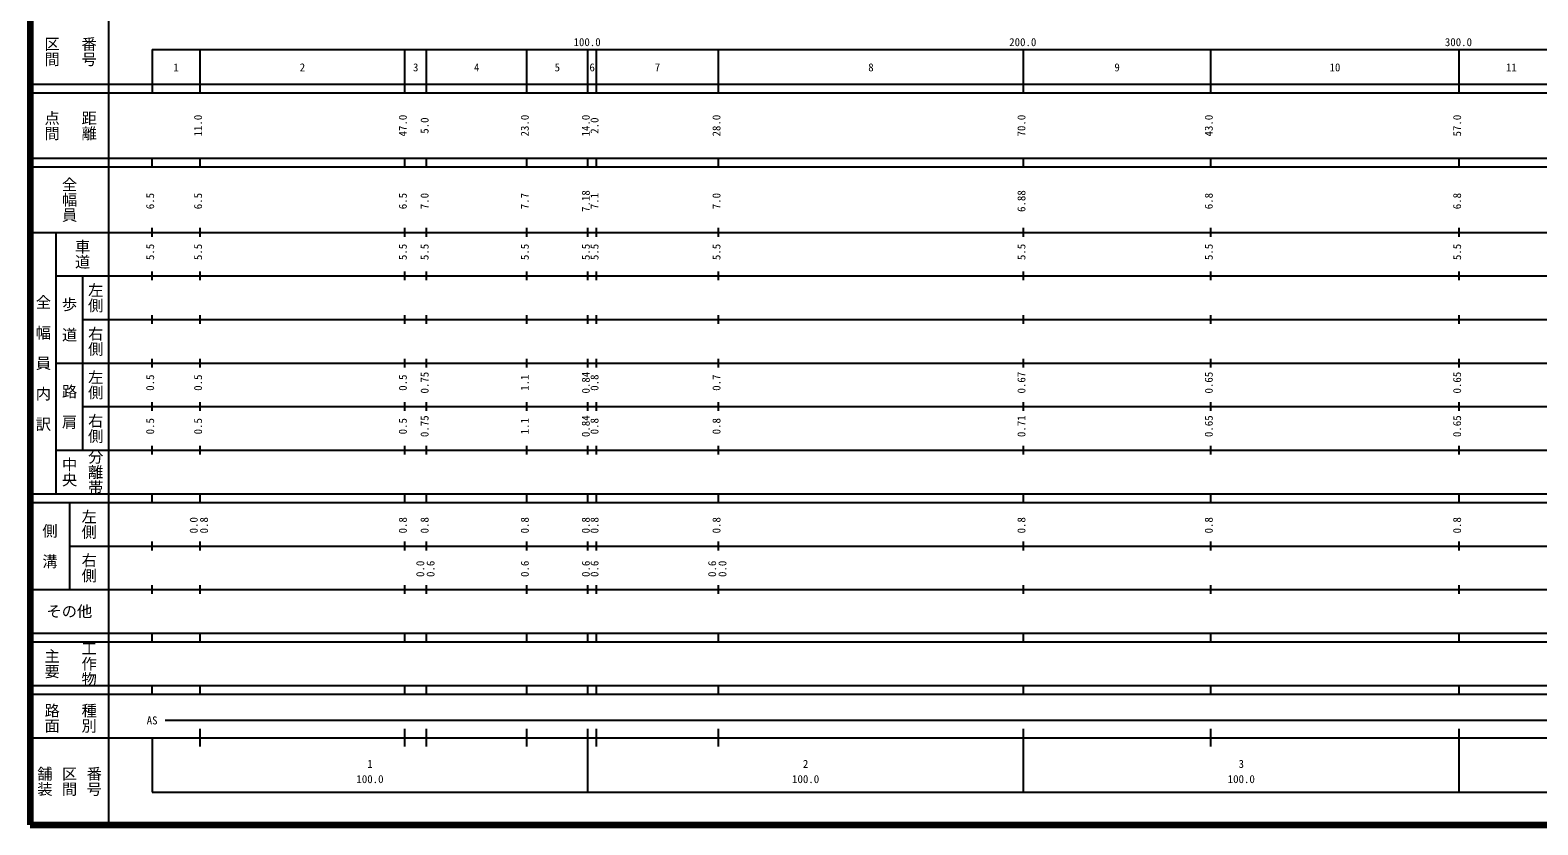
# Model space of a CAD drawing. Units: millimetres on the paper, enlarged 1000 times. Extents: x 40000 to 680000, y 20000 to 380000.
# Drawn here: x 40000 to 386074, y 20000 to 202409 of the extents above; entities that cross this region are included whole.
import ezdxf
from ezdxf.enums import TextEntityAlignment as Align

# ---------------------------------------------------------------- set-up
doc = ezdxf.new("R2010")
doc.units = ezdxf.units.MM
doc.header["$LTSCALE"] = 1000
doc.layers.add('M-TTL', color=2, linetype='Continuous', lineweight=140)
doc.layers.add('M-TTL-BAND', color=7, linetype='Continuous', lineweight=25)
doc.styles.add('@ＭＳ ゴシック', font='')
doc.styles.add('ＭＳ ゴシック', font='')
doc.styles.get('@ＭＳ ゴシック').set_extended_font_data('@MS Gothic')
doc.styles.get('ＭＳ ゴシック').set_extended_font_data('MS Gothic')

msp = doc.modelspace()

# ---------------------------------------------------------------- linework, layer by layer
at = {"layer": 'M-TTL'}
for p, q in [((40000, 380000), (40000, 20000)), ((40000, 20000), (680000, 20000))]:
    msp.add_line(p, q, dxfattribs=at)
at = {"layer": 'M-TTL-BAND'}
for p, q in [((58000, 370000), (58000, 20000)), ((68000, 198000), (579000, 198000)), ((68000, 198000), (68000, 188000)), ((79000, 188000), (79000, 198000)), ((126000, 188000), (126000, 198000)), ((131000, 188000), (131000, 198000)), ((154000, 188000), (154000, 198000)), ((168000, 188000), (168000, 198000)), ((170000, 188000), (170000, 198000)), ((198000, 188000), (198000, 198000)), ((268000, 188000), (268000, 198000)), ((311000, 188000), (311000, 198000)), ((368000, 188000), (368000, 198000)), ((40000, 190000), (579000, 190000)), ((40000, 188000), (579000, 188000)), ((40000, 173000), (579000, 173000)), ((40000, 171000), (579000, 171000)), ((68000, 171000), (68000, 173000)), ((79000, 171000), (79000, 173000)), ((126000, 171000), (126000, 173000)), ((131000, 171000), (131000, 173000)), ((154000, 171000), (154000, 173000)), ((168000, 171000), (168000, 173000)), ((170000, 171000), (170000, 173000)), ((198000, 171000), (198000, 173000)), ((268000, 171000), (268000, 173000)), ((311000, 171000), (311000, 173000)), ((368000, 171000), (368000, 173000)), ((40000, 156000), (579000, 156000)), ((46000, 96000), (46000, 156000)), ((68000, 155000), (68000, 157000)), ((79000, 155000), (79000, 157000)), ((126000, 155000), (126000, 157000)), ((131000, 155000), (131000, 157000)), ((154000, 155000), (154000, 157000)), ((168000, 155000), (168000, 157000)), ((170000, 155000), (170000, 157000)), ((198000, 155000), (198000, 157000)), ((268000, 155000), (268000, 157000)), ((311000, 155000), (311000, 157000)), ((368000, 155000), (368000, 157000)), ((46000, 146000), (579000, 146000)), ((52000, 146000), (52000, 106000)), ((68000, 145000), (68000, 147000)), ((79000, 145000), (79000, 147000)), ((126000, 145000), (126000, 147000)), ((131000, 145000), (131000, 147000)), ((154000, 145000), (154000, 147000)), ((168000, 145000), (168000, 147000)), ((170000, 145000), (170000, 147000)), ((198000, 145000), (198000, 147000)), ((268000, 145000), (268000, 147000)), ((311000, 145000), (311000, 147000)), ((368000, 145000), (368000, 147000)), ((52000, 136000), (579000, 136000)), ((68000, 135000), (68000, 137000)), ((79000, 135000), (79000, 137000)), ((126000, 135000), (126000, 137000)), ((131000, 135000), (131000, 137000)), ((154000, 135000), (154000, 137000)), ((168000, 135000), (168000, 137000)), ((170000, 135000), (170000, 137000)), ((198000, 135000), (198000, 137000)), ((268000, 135000), (268000, 137000)), ((311000, 135000), (311000, 137000)), ((368000, 135000), (368000, 137000)), ((46000, 126000), (579000, 126000)), ((68000, 125000), (68000, 127000)), ((79000, 125000), (79000, 127000)), ((126000, 125000), (126000, 127000)), ((131000, 125000), (131000, 127000)), ((154000, 125000), (154000, 127000)), ((168000, 125000), (168000, 127000)), ((170000, 125000), (170000, 127000)), ((198000, 125000), (198000, 127000)), ((268000, 125000), (268000, 127000)), ((311000, 125000), (311000, 127000)), ((368000, 125000), (368000, 127000)), ((52000, 116000), (579000, 116000)), ((68000, 115000), (68000, 117000)), ((79000, 115000), (79000, 117000)), ((126000, 115000), (126000, 117000)), ((131000, 115000), (131000, 117000)), ((154000, 115000), (154000, 117000)), ((168000, 115000), (168000, 117000)), ((170000, 115000), (170000, 117000)), ((198000, 115000), (198000, 117000)), ((268000, 115000), (268000, 117000)), ((311000, 115000), (311000, 117000)), ((368000, 115000), (368000, 117000)), ((46000, 106000), (579000, 106000)), ((68000, 105000), (68000, 107000)), ((79000, 105000), (79000, 107000)), ((126000, 105000), (126000, 107000)), ((131000, 105000), (131000, 107000)), ((154000, 105000), (154000, 107000)), ((168000, 105000), (168000, 107000)), ((170000, 105000), (170000, 107000)), ((198000, 105000), (198000, 107000)), ((268000, 105000), (268000, 107000)), ((311000, 105000), (311000, 107000)), ((368000, 105000), (368000, 107000)), ((40000, 96000), (579000, 96000)), ((40000, 94000), (579000, 94000)), ((49000, 94000), (49000, 74000)), ((68000, 94000), (68000, 96000)), ((79000, 94000), (79000, 96000)), ((126000, 94000), (126000, 96000)), ((131000, 94000), (131000, 96000)), ((154000, 94000), (154000, 96000)), ((168000, 94000), (168000, 96000)), ((170000, 94000), (170000, 96000)), ((198000, 94000), (198000, 96000)), ((268000, 94000), (268000, 96000)), ((311000, 94000), (311000, 96000)), ((368000, 94000), (368000, 96000)), ((49000, 84000), (579000, 84000)), ((68000, 83000), (68000, 85000)), ((79000, 83000), (79000, 85000)), ((126000, 83000), (126000, 85000)), ((131000, 83000), (131000, 85000)), ((154000, 83000), (154000, 85000)), ((168000, 83000), (168000, 85000)), ((170000, 83000), (170000, 85000)), ((198000, 83000), (198000, 85000)), ((268000, 83000), (268000, 85000)), ((311000, 83000), (311000, 85000)), ((368000, 83000), (368000, 85000)), ((40000, 74000), (579000, 74000)), ((68000, 73000), (68000, 75000)), ((79000, 73000), (79000, 75000)), ((126000, 73000), (126000, 75000)), ((131000, 73000), (131000, 75000)), ((154000, 73000), (154000, 75000)), ((168000, 73000), (168000, 75000)), ((170000, 73000), (170000, 75000)), ((198000, 73000), (198000, 75000)), ((268000, 73000), (268000, 75000)), ((311000, 73000), (311000, 75000)), ((368000, 73000), (368000, 75000)), ((40000, 64000), (579000, 64000)), ((68000, 62000), (68000, 64000)), ((79000, 62000), (79000, 64000)), ((126000, 62000), (126000, 64000)), ((131000, 62000), (131000, 64000)), ((154000, 62000), (154000, 64000)), ((168000, 62000), (168000, 64000)), ((170000, 62000), (170000, 64000)), ((198000, 62000), (198000, 64000)), ((268000, 62000), (268000, 64000)), ((311000, 62000), (311000, 64000)), ((368000, 62000), (368000, 64000)), ((40000, 62000), (579000, 62000)), ((40000, 52000), (579000, 52000)), ((68000, 50000), (68000, 52000)), ((79000, 50000), (79000, 52000)), ((126000, 50000), (126000, 52000)), ((131000, 50000), (131000, 52000)), ((154000, 50000), (154000, 52000)), ((168000, 50000), (168000, 52000)), ((170000, 50000), (170000, 52000)), ((198000, 50000), (198000, 52000)), ((268000, 50000), (268000, 52000)), ((311000, 50000), (311000, 52000)), ((368000, 50000), (368000, 52000)), ((40000, 50000), (579000, 50000)), ((71000, 44000), (565000, 44000)), ((79000, 38000), (79000, 42000)), ((126000, 38000), (126000, 42000)), ((131000, 38000), (131000, 42000)), ((154000, 38000), (154000, 42000)), ((168000, 27500), (168000, 42000)), ((170000, 38000), (170000, 42000)), ((198000, 38000), (198000, 42000)), ((268000, 27500), (268000, 42000)), ((311000, 38000), (311000, 42000)), ((368000, 27500), (368000, 42000)), ((40000, 40000), (579000, 40000)), ((68000, 40000), (68000, 27500)), ((68000, 27500), (579000, 27500))]:
    msp.add_line(p, q, dxfattribs=at)

# ---------------------------------------------------------------- texts
at = {"layer": 'M-TTL-BAND', "style": '@ＭＳ ゴシック'}
for s, p in [('番号', (53500, 197500)), ('区間', (45000, 197500)), ('点間', (45000, 180500)), ('距離', (53500, 180500)), ('全幅員', (49000, 163500)), ('車道', (52000, 151000)), ('左側', (55000, 141000)), ('全\u3000幅\u3000員\u3000内\u3000訳', (43000, 126000)), ('歩\u3000道', (49000, 136000)), ('右側', (55000, 131000)), ('左側', (55000, 121000)), ('路\u3000肩', (49000, 116000)), ('右側', (55000, 111000)), ('中央', (49000, 101000)), ('分離帯', (55000, 101000)), ('左側', (53500, 89000)), ('側\u3000溝', (44500, 84000)), ('右側', (53500, 79000)), ('主要', (45000, 57000)), ('工作物', (53500, 57000)), ('路面', (45000, 44500)), ('種別', (53500, 44500)), ('舗装', (43333, 30000)), ('区間', (49000, 30000)), ('番号', (54667, 30000))]:
    msp.add_text(s, height=2566, rotation=270, dxfattribs=at).set_placement(p, align=Align.MIDDLE_CENTER)
at = {"layer": 'M-TTL-BAND', "style": 'ＭＳ ゴシック'}
for s, p in [('100.0', (167844, 198195)), ('200.0', (267844, 198195)), ('300.0', (367844, 198195)), ('1', (73500, 192405)), ('2', (102500, 192405)), ('3', (128500, 192405)), ('4', (142500, 192405)), ('5', (161000, 192405)), ('6', (169000, 192405)), ('7', (184000, 192405)), ('8', (233000, 192405)), ('9', (289500, 192405)), ('10', (339500, 192405)), ('11', (380000, 192405)), ('AS', (68000, 42500)), ('1', (118000, 32523)), ('2', (218000, 32523)), ('3', (318000, 32523)), ('100.0', (118000, 29033)), ('100.0', (218000, 29033)), ('100.0', (318000, 29033))]:
    msp.add_text(s, height=1833, dxfattribs=at).set_placement(p, align=Align.BOTTOM_CENTER)
for s, p in [('11.0', (80000, 180500)), ('47.0', (127000, 180500)), ('5.0', (132000, 180500)), ('23.0', (155000, 180500)), ('14.0', (169000, 180500)), ('2.0', (171000, 180500)), ('28.0', (199000, 180500)), ('70.0', (269000, 180500)), ('43.0', (312000, 180500)), ('57.0', (369000, 180500)), ('6.5', (69000, 163174)), ('6.5', (80000, 163174)), ('6.5', (127000, 163174)), ('7.0', (132000, 163174)), ('7.7', (155000, 163174)), ('7.18', (169000, 163174)), ('7.1', (171000, 163174)), ('7.0', (199000, 163174)), ('6.88', (269000, 163174)), ('6.8', (312000, 163174)), ('6.8', (369000, 163174)), ('5.5', (69000, 151500)), ('5.5', (80000, 151500)), ('5.5', (127000, 151500)), ('5.5', (132000, 151500)), ('5.5', (155000, 151500)), ('5.5', (169000, 151500)), ('5.5', (171000, 151500)), ('5.5', (199000, 151500)), ('5.5', (269000, 151500)), ('5.5', (312000, 151500)), ('5.5', (369000, 151500)), ('0.5', (69000, 121500)), ('0.5', (80000, 121500)), ('0.5', (127000, 121500)), ('0.75', (132000, 121500)), ('1.1', (155000, 121500)), ('0.84', (169000, 121500)), ('0.8', (171000, 121500)), ('0.7', (199000, 121500)), ('0.67', (269000, 121500)), ('0.65', (312000, 121500)), ('0.65', (369000, 121500)), ('0.5', (69000, 111500)), ('0.5', (80000, 111500)), ('0.5', (127000, 111500)), ('0.75', (132000, 111500)), ('1.1', (155000, 111500)), ('0.84', (169000, 111500)), ('0.8', (171000, 111500)), ('0.8', (199000, 111500)), ('0.71', (269000, 111500)), ('0.65', (312000, 111500)), ('0.65', (369000, 111500)), ('0.0', (79000, 88764)), ('0.8', (81370, 88764)), ('0.8', (127000, 88764)), ('0.8', (132000, 88764)), ('0.8', (155000, 88764)), ('0.8', (169000, 88764)), ('0.8', (171000, 88764)), ('0.8', (199000, 88764)), ('0.8', (269000, 88764)), ('0.8', (312000, 88764)), ('0.8', (369000, 88764)), ('0.0', (131000, 78764)), ('0.6', (133370, 78764)), ('0.6', (155000, 78764)), ('0.6', (169000, 78764)), ('0.6', (171000, 78764)), ('0.6', (198000, 78764)), ('0.0', (200370, 78764))]:
    msp.add_text(s, height=1833, rotation=90, dxfattribs=at).set_placement(p, align=Align.BOTTOM_CENTER)
msp.add_text('その他', height=2566, dxfattribs=at).set_placement((49000, 69000), align=Align.MIDDLE_CENTER)

doc.saveas('drawing.dxf')
